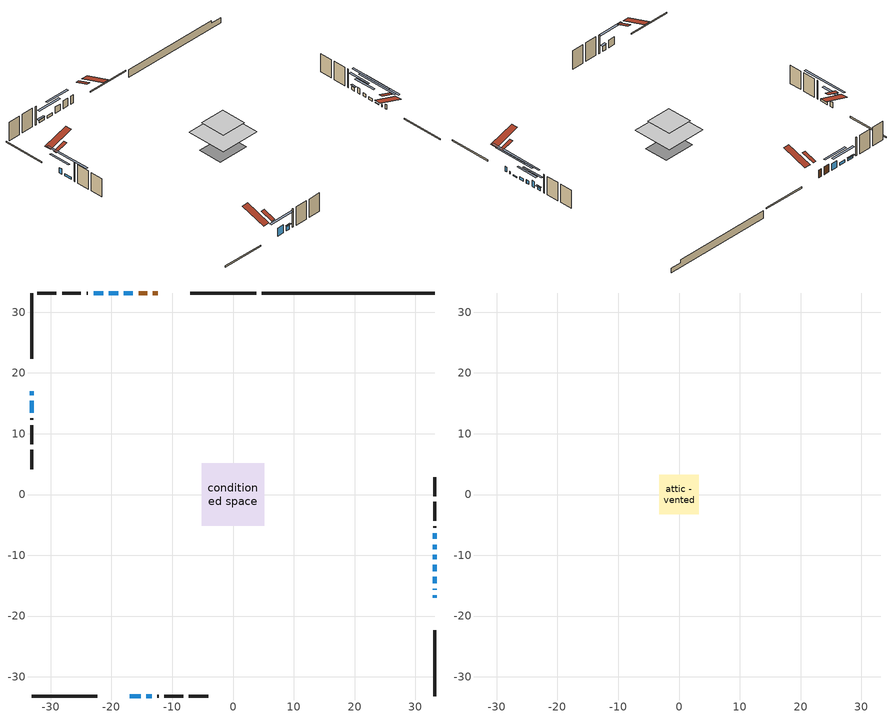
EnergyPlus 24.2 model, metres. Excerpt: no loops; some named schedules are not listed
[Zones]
conditioned space
 floor adiabatic (AdiabaticFloorConstruction): -5.17,-5.17 -5.17,5.17 5.17,5.17 5.17,-5.17 z3.81
 floor foundation (Slab1 construction): -4.02,-3.1 -4.02,3.1 4.02,3.1 4.02,-3.1 z-0.61
 wall outside (RimJoist1 construction): 3.79,33.16 -7.07,33.16 / -33.16,-33.16 -22.3,-33.16 / -33.16,33.16 -33.16,22.3 / 33.16,-33.16 33.16,-22.3 z1.37:1.67
 wall outside (AdiabaticWallConstruction 1): -12.38,33.16 -13.2,33.16 / -14.13,33.16 -15.53,33.16 z1.37:3.4
 wall outside (AdiabaticWallConstruction): 33.16,-17 33.16,-16.61 z1.37:2.59; -33.16,17 -33.16,16.34 z1.37:2.77; 33.16,-15.68 33.16,-15.5 / -33.16,15.41 -33.16,13.48 z1.37:1.98; 33.16,-14.58 33.16,-13.56 z1.37:1.55; 33.16,-12.63 33.16,-11.56 / -18.91,33.16 -20.47,33.16 / -21.39,33.16 -22.94,33.16 z1.37:2.01; 33.16,-10.64 33.16,-9.9 z1.37:2.19; -16.46,33.16 -17.99,33.16 z1.37:3.05; -17,-33.16 -15.22,-33.16 z1.37:3.4; -14.29,-33.16 -13.4,-33.16 z1.37:2.64; 33.16,-8.97 33.16,-8.23 z1.37:2.9; 33.16,-7.3 33.16,-6.41 z1.37:2.26
 wall outside (Wall1 construction): -23.87,33.16 -24.1,33.16 / -12.47,-33.16 -12.25,-33.16 / -33.16,12.55 -33.16,12.32 / 33.16,-5.48 33.16,-5.26 z1.37:6.25
 wall outside (Wall2 construction): -25.03,33.16 -28.14,33.16 / -11.32,-33.16 -8.21,-33.16 / -33.16,11.39 -33.16,8.28 / 33.16,-4.33 33.16,-1.22 z1.37:6.25
 wall outside (Wall3 construction): -29.07,33.16 -32.23,33.16 / -7.28,-33.16 -4.11,-33.16 / -33.16,7.35 -33.16,4.18 / 33.16,-0.29 33.16,2.88 z1.37:6.25
 wall foundation (FoundationWall1 construction): 4.71,33.16,-0.61 4.71,33.16,1.37 30.32,33.16,1.37 30.32,33.16,0.62 33.16,33.16,0.62 33.16,33.16,-0.61
 window (WindowConstruction 9): 33.16,-17 33.16,-16.61 z1.37:2.59
 window (WindowConstruction 8): -33.16,17 -33.16,16.34 z1.37:2.77
 window (WindowConstruction 10): 33.16,-15.68 33.16,-15.5 z1.37:1.98
 window (WindowConstruction 11): 33.16,-14.58 33.16,-13.56 z1.37:1.55
 window (WindowConstruction 12): 33.16,-12.63 33.16,-11.57 z1.37:2
 window (WindowConstruction 13): -33.16,15.41 -33.16,13.48 z1.37:1.98
 window (WindowConstruction): 33.16,-10.64 33.16,-9.9 z1.37:2.18
 window (WindowConstruction 1): -16.46,33.16 -17.99,33.16 z1.37:3.05
 window (WindowConstruction 2): -17,-33.16 -15.22,-33.16 z1.37:3.4
 window (WindowConstruction 3): -14.29,-33.16 -13.4,-33.16 z1.37:2.64
 window (WindowConstruction 4): 33.16,-8.97 33.16,-8.23 z1.37:2.89
 window (WindowConstruction 5): 33.16,-7.3 33.16,-6.41 z1.37:2.26
 window (WindowConstruction 6): -18.92,33.16 -20.46,33.16 z1.37:2
 window (WindowConstruction 7): -21.39,33.16 -22.94,33.16 z1.37:2
 door (Door): -12.38,33.16 -13.2,33.16 z1.37:3.4
 door (Door 1): -14.13,33.16 -15.53,33.16 z1.37:3.4
 ceiling adiabatic (AdiabaticFloorConstruction): 5.17,-5.17 5.17,5.17 -5.17,5.17 -5.17,-5.17 z3.81
 roof outside (Roof2 construction): -11.45,33.16,6.25 -11.45,29.98,7.31 -10.61,29.98,7.31 -10.61,33.16,6.25; -17.93,-33.16,6.25 -17.93,-29.98,7.31 -18.77,-29.98,7.31 -18.77,-33.16,6.25; -33.16,17.93,6.25 -29.98,17.93,7.31 -29.98,18.77,7.31 -33.16,18.77,6.25; 33.16,-17.93,6.25 29.98,-17.93,7.31 29.98,-18.77,7.31 33.16,-18.77,6.25
attic - vented
 floor to conditioned space (Floor1 construction Reversed): -3.27,-3.27 -3.27,3.27 3.27,3.27 3.27,-3.27 z6.25
 roof outside (Roof1 construction): -9.68,33.16,6.25 -9.68,26.8,8.37 -8,26.8,8.37 -8,33.16,6.25; -19.7,-33.16,6.25 -19.7,-26.8,8.37 -21.37,-26.8,8.37 -21.37,-33.16,6.25; -33.16,19.7,6.25 -26.8,19.7,8.37 -26.8,21.37,8.37 -33.16,21.37,6.25; 33.16,-19.7,6.25 26.8,-19.7,8.37 26.8,-21.37,8.37 33.16,-21.37,6.25
shading: -33.16,13.88 -33.16,19.46 -33.58,19.46 -33.58,13.88 z5.23; 33.16,-10.55 33.16,-20.64 33.58,-20.64 33.58,-10.55 z6.94; 33.16,-8.6 33.16,-19.53 33.58,-19.53 33.58,-8.6 z6.51; 33.16,-6.61 33.16,-17.59 33.58,-17.59 33.58,-6.61 z6.96; -33.16,8.52 -33.16,20.37 -33.58,20.37 -33.58,8.52 z6.94; 33.16,-7.44 33.16,-13.1 33.58,-13.1 33.58,-7.44 z4.64; -20.45,33.16 -14,33.16 -14,33.58 -20.45,33.58 z5.51; -12.76,-33.16 -19.46,-33.16 -19.46,-33.58 -12.76,-33.58 z5.86; -13.2,-33.16 -14.49,-33.16 -14.49,-33.58 -13.2,-33.58 z2.84; 33.16,-5.77 33.16,-11.43 33.58,-11.43 33.58,-5.77 z5.35; 33.16,-6.21 33.16,-7.5 33.58,-7.5 33.58,-6.21 z2.46; -22.92,33.16 -16.46,33.16 -16.46,33.58 -22.92,33.58 z4.46; -23.14,33.16 -21.19,33.16 -21.19,33.58 -23.14,33.58 z2.21
[Building]
Building 1: Terrain=Suburbs
[Site:Location]
London AP_ON: Latitude {deg}=43.03; Longitude {deg}=-81.15; Time Zone {hr}=-5; Elevation {m}=278; Keep Site Location Information=Yes
[Site:GroundTemperature:Shallow]
3.98693, 1.93205, 1.76749, 2.74264, 6.6573, 10.5537, 13.9317, 16.0716, 16.2534, 14.513, 11.2211, 7.44421
[Site:WaterMainsTemperature]
Calculation Method=Schedule; Temperature Schedule=mains temperature schedule
[Material] Roughness=Rough; Thermal Absorptance=0.9
Name | Thickness {m} | Conductivity {W/m-K} | Density {kg/m3} | Specific Heat {J/kg-K} | Solar Absorptance | Visible Absorptance
asphalt or fiberglass shingles | 0.00635 | 0.162714 | 1121.4 | 1465.45 | 0.4 | 0.4
ceiling loosefill ins | 0.0846667 | 0.0480833 | 16.02 | 1046.75 | 0.7 | 0.7
ceiling stud and cavity | 0.1397 | 0.0836008 | 65.682 | 1177.47 | 0.7 | 0.7
concrete 4.0 in. | 0.1016 | 1.803125 | 2242.8 | 837.4 | 0.7 | 0.7
concrete 8.0 in. | 0.2032 | 1.803125 | 2242.8 | 837.4 | 0.7 | 0.7
door material | 0.04445 | 0.188738 | 512.64 | 1214.23 | 0.7 | 0.7
door material 1 | 0.04445 | 0.053851 | 512.64 | 1214.23 | 0.7 | 0.7
exterior vertical ins | 0.00220728 | 0.029427 | 32.04 | 1214.23 | 0.7 | 0.7
floor covering | 0.0127 | 0.0433444 | 54.468 | 1339.84 | 0.6 | 0.6
floor rigid ins; wall rigid ins | 0.512978 | 0.029427 | 32.04 | 1214.23 | 0.7 | 0.7
floor stud and cavity | 0.1397 | 1.75129 | 37.0049 | 1207.88 | 0.7 | 0.7
furniture material conditioned space 1 | 0.1524 | 0.115458 | 640.8 | 1214.23 | 0.6 | 0.6
gypsum board | 0.0127 | 0.160291 | 801 | 837.4 | 0.6 | 0.6
gypsum board 1 | 0.00254 | 0.160291 | 801 | 837.4 | 0.6 | 0.6
gypsum board 2 | 0.0127 | 0.160291 | 801 | 837.4 | 0.7 | 0.7
osb sheathing 0.5 in. | 0.0127 | 0.115458 | 512.64 | 1214.23 | 0.7 | 0.7
osb sheathing 0.75 in. | 0.01905 | 0.115458 | 512.64 | 1214.23 | 0.7 | 0.7
rim joist stud and cavity | 0.0508 | 0.107068 | 50.32683 | 1063.81 | 0.6 | 0.6
roof stud and cavity | 0.2032 | 4.30861 | 78.34581 | 1123.46 | 0.7 | 0.7
wall stud and cavity | 0.0889 | 0.219305 | 50.32683 | 1063.81 | 0.7 | 0.7
wall stud and cavity 1 | 0.1397 | 0.44826 | 139.0536 | 1170.24 | 0.7 | 0.7
wall stud and cavity 2 | 0.1397 | 1.417 | 139.0536 | 1170.24 | 0.7 | 0.7
wall stud and cavity 3 | 0.0889 | 0.380278 | 52.3479 | 1209.89 | 0.7 | 0.7
wall stud and cavity 4 | 0.0889 | 0.391764 | 83.0341 | 1211.67 | 0.7 | 0.7
wood siding | 0.00254 | 0.102417 | 544.68 | 1172.36 | 0.84 | 0.84
wood siding 1 | 0.0254 | 0.102417 | 544.68 | 1172.36 | 0.84 | 0.84
wood siding 2; wood siding 3; wood siding 4 | 0.0254 | 0.102417 | 544.68 | 1172.36 | 0.7 | 0.7
[WindowMaterial:SimpleGlazingSystem]
Name | U-Factor {W/m2-K} | Solar Heat Gain Coefficient
WindowMaterial | 2.76178 | 0.61
WindowMaterial 1 | 2.39101 | 0.64
WindowMaterial 10 | 3.10643 | 0.4
WindowMaterial 11 | 2.54034 | 0.58
WindowMaterial 12 | 2.55737 | 0.57
WindowMaterial 2 | 2.97754 | 0.59
WindowMaterial 3 | 2.47163 | 0.61
WindowMaterial 4 | 2.4864 | 0.6
WindowMaterial 5 | 2.50854 | 0.59
WindowMaterial 6 | 2.512515 | 0.59
WindowMaterial 7 | 2.51195 | 0.59
WindowMaterial 8 | 2.59144 | 0.55
WindowMaterial 9 | 3.08826 | 0.37
[Construction]
AdiabaticFloorConstruction: floor stud and cavity, floor rigid ins, osb sheathing 0.75 in., floor covering
AdiabaticWallConstruction: wood siding 3, wall rigid ins, wall stud and cavity 3, gypsum board
AdiabaticWallConstruction 1: wood siding 4, wall rigid ins, wall stud and cavity 3, gypsum board
Door: door material
Door 1: door material 1
Floor1 construction Reversed: gypsum board, ceiling stud and cavity, ceiling loosefill ins
FoundationWall1 construction: concrete 8.0 in., gypsum board 2
furniture construction conditioned space 1: furniture material conditioned space 1
PartitionWallConstruction: gypsum board, wall stud and cavity 4, gypsum board
RimJoist1 construction: wood siding 2, rim joist stud and cavity
Roof1 construction: asphalt or fiberglass shingles
Roof2 construction: asphalt or fiberglass shingles, osb sheathing 0.75 in., roof stud and cavity, gypsum board
Slab1 construction: concrete 4.0 in.
Wall1 construction: wood siding, wall stud and cavity, gypsum board 1
Wall2 construction: wood siding 1, osb sheathing 0.5 in., wall stud and cavity 1, gypsum board
Wall3 construction: wood siding 1, osb sheathing 0.5 in., wall stud and cavity 2, gypsum board
WindowConstruction: WindowMaterial
WindowConstruction 1: WindowMaterial 1
WindowConstruction 10: WindowMaterial 9
WindowConstruction 11: WindowMaterial 10
WindowConstruction 12: WindowMaterial 11
WindowConstruction 13: WindowMaterial 12
WindowConstruction 2: WindowMaterial 2
WindowConstruction 3: WindowMaterial 3
WindowConstruction 4: WindowMaterial 4
WindowConstruction 5: WindowMaterial 5
WindowConstruction 6; WindowConstruction 7: WindowMaterial 6
WindowConstruction 8: WindowMaterial 7
WindowConstruction 9: WindowMaterial 8
[Zone] Multiplier=1; Part of Total Floor Area=Yes
Name | Volume {m3}
attic - vented | 14.7265
conditioned space | 378.9
[Space]
Name | Zone | Volume {m3}
attic - vented 1 | attic - vented | 14.7265
conditioned space 1 | conditioned space | 378.9
[ZoneInfiltration:EffectiveLeakageArea]
infil attic - vented 1: Zone or Space=attic - vented 1; Schedule=Always On Discrete; Effective Air Leakage Area {cm2}=1865.02; Stack Coefficient=0.000147598; Wind Coefficient=8.20843e-06
[ZoneMixing]
whole house fan mix: Zone or Space=attic - vented; Schedule=Always On Continuous; Design Flow Rate Calculation Method=Flow/Zone; Design Flow Rate {m3/s}=0; Source Zone or Space=conditioned space
[SurfaceProperty:ExposedFoundationPerimeter]
Slab1: Exposed Perimeter Calculation Method=TotalExposedPerimeter; Total Exposed Perimeter {m}=28.449
[InternalMass] Zone or ZoneList=conditioned space; Space or SpaceList=conditioned space 1
Name | Construction | Surface Area {m2}
furniture mass conditioned space 1 | furniture construction conditioned space 1 | 62.6162
partition wall mass | PartitionWallConstruction | 156.54
[Lights]
interior lighting: Zone or ZoneList or Space or SpaceList=conditioned space 1; Schedule=interior lighting schedule; Design Level Calculation Method=LightingLevel; Lighting Level {W}=343.2; Return Air Fraction=0; Fraction Radiant=0.6; Fraction Visible=0.2; Fraction Replaceable=1
[People]
occupants: Zone or ZoneList or Space or SpaceList=conditioned space 1; Number of People Schedule=occupants schedule; Number of People Calculation Method=People; Number of People=3; Fraction Radiant=0.314171; Sensible Heat Fraction=0.56303; Activity Level Schedule=occupants activity schedule; Carbon Dioxide Generation Rate {m3/s-W}=0; Enable ASHRAE 55 Comfort Warnings=No; Mean Radiant Temperature Calculation Type=EnclosureAveraged
[ElectricEquipment] Zone or ZoneList or Space or SpaceList=conditioned space 1; Design Level Calculation Method=EquipmentLevel
Name | Schedule | Design Level {W} | Fraction Latent | Fraction Radiant | Fraction Lost
clothes dryer | clothes dryer schedule | 140.772 | 0.015 | 0.081 | 0.85
clothes washer | clothes washer schedule | 32.1985 | 0.03 | 0.162 | 0.7
cooking range | cooking range schedule | 215.147 | 0.08 | 0.432 | 0.2
dishwasher | dishwasher schedule | 66.8632 | 0.3 | 0.18 | 0.4
fridge | fridge schedule | 72.9452 | 0 | 0.6 | 0
mech vent bath fan 0 | mech vent bath fan 0 schedule | 50.2 | 0 | 0 | 1
mech vent house fan | mech vent house fan schedule | 0 | 0 | 0 | 1
mech vent house fan cfis | mech vent house fan cfis schedule | 0 | 0 | 0 | 0
mech vent range fan 0 | mech vent range fan 0 schedule | 57 | 0 | 0 | 1
misc plug loads | misc plug loads schedule | 494.7 | 0.045 | 0.513 | 0.1
whole house fan | Always On Discrete | 0 | 0 | 0 | 1
[OtherEquipment] Zone or ZoneList or Space or SpaceList=conditioned space 1; Design Level Calculation Method=EquipmentLevel
Name | Fuel Type | Schedule | Design Level {W} | Fraction Latent | Fraction Radiant | Fraction Lost
clothes dryer 1 | Electricity | clothes dryer schedule | 0 | 0.015 | 0.081 | 0.85
cooking range 1 | Electricity | cooking range schedule | 0 | 0.08 | 0.432 | 0.2
general water use latent | None | general water use schedule | 62.594 | 1 | 0 | 0
general water use sensible | None | general water use schedule | -61.6891 | 0 | 0.6 | 0
mech vent house fan latent load | None | Always On Discrete | 0 | 1 | 0 | 0
mech vent house fan sensible load | None | Always On Discrete | 0 | 0 | 0 | 0
water heater energy adjustment1 | NaturalGas | Always On Discrete | 0.01 | 0 | 0 | 1
[ZoneInfiltration:DesignFlowRate] Zone or ZoneList or Space or SpaceList=conditioned space 1; Schedule=Always On Discrete; Design Flow Rate Calculation Method=Flow/Zone; Design Flow Rate {m3/s}=0
infil flow; natural vent flow; whole house fan flow
[Foundation:Kiva]
Foundation Kiva 1: Initial Indoor Air Temperature {C}=18; Wall Height Above Grade {m}=1.37002; Wall Depth Below Slab {m}=0.2032; Custom Block Material Name 1=exterior vertical ins; Custom Block Depth 1 {m}=1.98001; Custom Block X Position 1 {m}=0.2159; Custom Block Z Position 1 {m}=0
[Foundation:Kiva:Settings]
Soil Conductivity {W/m-K}=0.849921; Soil Density {kg/m3}=1842.3; Soil Specific Heat {J/kg-K}=418.7; Ground Solar Absorptivity=0.9; Ground Thermal Absorptivity=0.9; Ground Surface Roughness {m}=0.03; Far-Field Width {m}=40; Deep-Ground Boundary Condition=ZeroFlux; Deep-Ground Depth {m}=40; Minimum Cell Dimension {m}=0.2; Maximum Cell Growth Coefficient=3; Simulation Timestep=Timestep
[Exterior:Lights]
exterior lighting: Schedule=exterior lighting schedule; Design Level {W}=75.6
[Schedule:Constant]
Name | Hourly Value
Always On Continuous; mech vent house fan schedule; mech vent house fan cfis schedule; Always On Discrete | 1
occupants activity schedule | 117.228
fridge schedule | 0
[Schedule:Week:Daily]
interior lighting schedule Week Rule - Jan1-Jan27: interior lighting schedule day, interior lighting schedule day, interior lighting schedule day, interior lighting schedule day, interior lighting schedule day, interior lighting schedule day, interior lighting schedule day, interior lighting schedule default day, interior lighting schedule default day, interior lighting schedule default day, interior lighting schedule default day, interior lighting schedule default day
interior lighting schedule Week Rule - Jan28-Feb3: interior lighting schedule day, interior lighting schedule day, interior lighting schedule day, interior lighting schedule day, interior lighting schedule day 1, interior lighting schedule day 1, interior lighting schedule day 1, interior lighting schedule default day, interior lighting schedule default day, interior lighting schedule default day, interior lighting schedule default day, interior lighting schedule default day
interior lighting schedule Week Rule - Feb4-Feb24: interior lighting schedule day 1, interior lighting schedule day 1, interior lighting schedule day 1, interior lighting schedule day 1, interior lighting schedule day 1, interior lighting schedule day 1, interior lighting schedule day 1, interior lighting schedule default day, interior lighting schedule default day, interior lighting schedule default day, interior lighting schedule default day, interior lighting schedule default day
interior lighting schedule Week Rule - Feb25-Mar3: interior lighting schedule day 1, interior lighting schedule day 1, interior lighting schedule day 1, interior lighting schedule day 1, interior lighting schedule day 2, interior lighting schedule day 2, interior lighting schedule day 2, interior lighting schedule default day, interior lighting schedule default day, interior lighting schedule default day, interior lighting schedule default day, interior lighting schedule default day
interior lighting schedule Week Rule - Mar4-Mar31: interior lighting schedule day 2, interior lighting schedule day 2, interior lighting schedule day 2, interior lighting schedule day 2, interior lighting schedule day 2, interior lighting schedule day 2, interior lighting schedule day 2, interior lighting schedule default day, interior lighting schedule default day, interior lighting schedule default day, interior lighting schedule default day, interior lighting schedule default day
interior lighting schedule Week Rule - Apr1-Apr28: interior lighting schedule day 3, interior lighting schedule day 3, interior lighting schedule day 3, interior lighting schedule day 3, interior lighting schedule day 3, interior lighting schedule day 3, interior lighting schedule day 3, interior lighting schedule default day, interior lighting schedule default day, interior lighting schedule default day, interior lighting schedule default day, interior lighting schedule default day
interior lighting schedule Week Rule - Apr29-May5: interior lighting schedule day 3, interior lighting schedule day 3, interior lighting schedule day 4, interior lighting schedule day 4, interior lighting schedule day 4, interior lighting schedule day 4, interior lighting schedule day 4, interior lighting schedule default day, interior lighting schedule default day, interior lighting schedule default day, interior lighting schedule default day, interior lighting schedule default day
interior lighting schedule Week Rule - May6-May26: interior lighting schedule day 4, interior lighting schedule day 4, interior lighting schedule day 4, interior lighting schedule day 4, interior lighting schedule day 4, interior lighting schedule day 4, interior lighting schedule day 4, interior lighting schedule default day, interior lighting schedule default day, interior lighting schedule default day, interior lighting schedule default day, interior lighting schedule default day
interior lighting schedule Week Rule - May27-Jun2: interior lighting schedule day 4, interior lighting schedule day 4, interior lighting schedule day 4, interior lighting schedule day 4, interior lighting schedule day 4, interior lighting schedule day 5, interior lighting schedule day 5, interior lighting schedule default day, interior lighting schedule default day, interior lighting schedule default day, interior lighting schedule default day, interior lighting schedule default day
interior lighting schedule Week Rule - Jun3-Jun30: interior lighting schedule day 5, interior lighting schedule day 5, interior lighting schedule day 5, interior lighting schedule day 5, interior lighting schedule day 5, interior lighting schedule day 5, interior lighting schedule day 5, interior lighting schedule default day, interior lighting schedule default day, interior lighting schedule default day, interior lighting schedule default day, interior lighting schedule default day
interior lighting schedule Week Rule - Jul1-Jul28: interior lighting schedule day 6, interior lighting schedule day 6, interior lighting schedule day 6, interior lighting schedule day 6, interior lighting schedule day 6, interior lighting schedule day 6, interior lighting schedule day 6, interior lighting schedule default day, interior lighting schedule default day, interior lighting schedule default day, interior lighting schedule default day, interior lighting schedule default day
interior lighting schedule Week Rule - Jul29-Aug4: interior lighting schedule day 6, interior lighting schedule day 6, interior lighting schedule day 6, interior lighting schedule day 7, interior lighting schedule day 7, interior lighting schedule day 7, interior lighting schedule day 7, interior lighting schedule default day, interior lighting schedule default day, interior lighting schedule default day, interior lighting schedule default day, interior lighting schedule default day
interior lighting schedule Week Rule - Aug5-Aug25: interior lighting schedule day 7, interior lighting schedule day 7, interior lighting schedule day 7, interior lighting schedule day 7, interior lighting schedule day 7, interior lighting schedule day 7, interior lighting schedule day 7, interior lighting schedule default day, interior lighting schedule default day, interior lighting schedule default day, interior lighting schedule default day, interior lighting schedule default day
interior lighting schedule Week Rule - Aug26-Sep1: interior lighting schedule day 7, interior lighting schedule day 7, interior lighting schedule day 7, interior lighting schedule day 7, interior lighting schedule day 7, interior lighting schedule day 7, interior lighting schedule day 8, interior lighting schedule default day, interior lighting schedule default day, interior lighting schedule default day, interior lighting schedule default day, interior lighting schedule default day
interior lighting schedule Week Rule - Sep2-Sep29: interior lighting schedule day 8, interior lighting schedule day 8, interior lighting schedule day 8, interior lighting schedule day 8, interior lighting schedule day 8, interior lighting schedule day 8, interior lighting schedule day 8, interior lighting schedule default day, interior lighting schedule default day, interior lighting schedule default day, interior lighting schedule default day, interior lighting schedule default day
interior lighting schedule Week Rule - Sep30-Oct6: interior lighting schedule day 8, interior lighting schedule day 9, interior lighting schedule day 9, interior lighting schedule day 9, interior lighting schedule day 9, interior lighting schedule day 9, interior lighting schedule day 9, interior lighting schedule default day, interior lighting schedule default day, interior lighting schedule default day, interior lighting schedule default day, interior lighting schedule default day
interior lighting schedule Week Rule - Oct7-Oct27: interior lighting schedule day 9, interior lighting schedule day 9, interior lighting schedule day 9, interior lighting schedule day 9, interior lighting schedule day 9, interior lighting schedule day 9, interior lighting schedule day 9, interior lighting schedule default day, interior lighting schedule default day, interior lighting schedule default day, interior lighting schedule default day, interior lighting schedule default day
interior lighting schedule Week Rule - Oct28-Nov3: interior lighting schedule day 9, interior lighting schedule day 9, interior lighting schedule day 9, interior lighting schedule day 9, interior lighting schedule day 10, interior lighting schedule day 10, interior lighting schedule day 10, interior lighting schedule default day, interior lighting schedule default day, interior lighting schedule default day, interior lighting schedule default day, interior lighting schedule default day
interior lighting schedule Week Rule - Nov4-Nov24: interior lighting schedule day 10, interior lighting schedule day 10, interior lighting schedule day 10, interior lighting schedule day 10, interior lighting schedule day 10, interior lighting schedule day 10, interior lighting schedule day 10, interior lighting schedule default day, interior lighting schedule default day, interior lighting schedule default day, interior lighting schedule default day, interior lighting schedule default day
interior lighting schedule Week Rule - Nov25-Dec1: interior lighting schedule day 10, interior lighting schedule day 10, interior lighting schedule day 10, interior lighting schedule day 10, interior lighting schedule day 10, interior lighting schedule day 10, interior lighting schedule day 11, interior lighting schedule default day, interior lighting schedule default day, interior lighting schedule default day, interior lighting schedule default day, interior lighting schedule default day
interior lighting schedule Week Rule - Dec2-Dec31: interior lighting schedule day 11, interior lighting schedule day 11, interior lighting schedule day 11, interior lighting schedule day 11, interior lighting schedule day 11, interior lighting schedule day 11, interior lighting schedule day 11, interior lighting schedule default day, interior lighting schedule default day, interior lighting schedule default day, interior lighting schedule default day, interior lighting schedule default day
occupants schedule Week Rule - Jan1-Dec31: occupants schedule day, occupants schedule day, occupants schedule day, occupants schedule day, occupants schedule day, occupants schedule day, occupants schedule day, occupants schedule default day, occupants schedule default day, occupants schedule default day, occupants schedule default day, occupants schedule default day
clothes dryer schedule Week Rule - Jan1-Dec31: clothes dryer schedule day, clothes dryer schedule day, clothes dryer schedule day, clothes dryer schedule day, clothes dryer schedule day, clothes dryer schedule day, clothes dryer schedule day, clothes dryer schedule default day, clothes dryer schedule default day, clothes dryer schedule default day, clothes dryer schedule default day, clothes dryer schedule default day
clothes washer schedule Week Rule - Jan1-Dec31: clothes washer schedule day, clothes washer schedule day, clothes washer schedule day, clothes washer schedule day, clothes washer schedule day, clothes washer schedule day, clothes washer schedule day, clothes washer schedule default day, clothes washer schedule default day, clothes washer schedule default day, clothes washer schedule default day, clothes washer schedule default day
cooking range schedule Week Rule - Jan1-Dec31: cooking range schedule day, cooking range schedule day, cooking range schedule day, cooking range schedule day, cooking range schedule day, cooking range schedule day, cooking range schedule day, cooking range schedule default day, cooking range schedule default day, cooking range schedule default day, cooking range schedule default day, cooking range schedule default day
dishwasher schedule Week Rule - Jan1-Dec31: dishwasher schedule day, dishwasher schedule day, dishwasher schedule day, dishwasher schedule day, dishwasher schedule day, dishwasher schedule day, dishwasher schedule day, dishwasher schedule default day, dishwasher schedule default day, dishwasher schedule default day, dishwasher schedule default day, dishwasher schedule default day
mech vent bath fan 0 schedule Week Rule - Jan1-Dec31: mech vent bath fan 0 schedule day, mech vent bath fan 0 schedule day, mech vent bath fan 0 schedule day, mech vent bath fan 0 schedule day, mech vent bath fan 0 schedule day, mech vent bath fan 0 schedule day, mech vent bath fan 0 schedule day, mech vent bath fan 0 schedule default day, mech vent bath fan 0 schedule default day, mech vent bath fan 0 schedule default day, mech vent bath fan 0 schedule default day, mech vent bath fan 0 schedule default day
mech vent range fan 0 schedule Week Rule - Jan1-Dec31: mech vent range fan 0 schedule day, mech vent range fan 0 schedule day, mech vent range fan 0 schedule day, mech vent range fan 0 schedule day, mech vent range fan 0 schedule day, mech vent range fan 0 schedule day, mech vent range fan 0 schedule day, mech vent range fan 0 schedule default day, mech vent range fan 0 schedule default day, mech vent range fan 0 schedule default day, mech vent range fan 0 schedule default day, mech vent range fan 0 schedule default day
misc plug loads schedule Week Rule - Jan1-Dec31: misc plug loads schedule day, misc plug loads schedule day, misc plug loads schedule day, misc plug loads schedule day, misc plug loads schedule day, misc plug loads schedule day, misc plug loads schedule day, misc plug loads schedule default day, misc plug loads schedule default day, misc plug loads schedule default day, misc plug loads schedule default day, misc plug loads schedule default day
general water use schedule Week Rule - Jan1-Dec31: general water use schedule day, general water use schedule day, general water use schedule day, general water use schedule day, general water use schedule day, general water use schedule day, general water use schedule day, general water use schedule default day, general water use schedule default day, general water use schedule default day, general water use schedule default day, general water use schedule default day
exterior lighting schedule Week Rule - Jan1-Jan27: exterior lighting schedule day, exterior lighting schedule day, exterior lighting schedule day, exterior lighting schedule day, exterior lighting schedule day, exterior lighting schedule day, exterior lighting schedule day, exterior lighting schedule default day, exterior lighting schedule default day, exterior lighting schedule default day, exterior lighting schedule default day, exterior lighting schedule default day
exterior lighting schedule Week Rule - Jan28-Feb3: exterior lighting schedule day, exterior lighting schedule day, exterior lighting schedule day, exterior lighting schedule day, exterior lighting schedule day 1, exterior lighting schedule day 1, exterior lighting schedule day 1, exterior lighting schedule default day, exterior lighting schedule default day, exterior lighting schedule default day, exterior lighting schedule default day, exterior lighting schedule default day
exterior lighting schedule Week Rule - Feb4-Feb24: exterior lighting schedule day 1, exterior lighting schedule day 1, exterior lighting schedule day 1, exterior lighting schedule day 1, exterior lighting schedule day 1, exterior lighting schedule day 1, exterior lighting schedule day 1, exterior lighting schedule default day, exterior lighting schedule default day, exterior lighting schedule default day, exterior lighting schedule default day, exterior lighting schedule default day
exterior lighting schedule Week Rule - Feb25-Mar3: exterior lighting schedule day 1, exterior lighting schedule day 1, exterior lighting schedule day 1, exterior lighting schedule day 1, exterior lighting schedule day 2, exterior lighting schedule day 2, exterior lighting schedule day 2, exterior lighting schedule default day, exterior lighting schedule default day, exterior lighting schedule default day, exterior lighting schedule default day, exterior lighting schedule default day
exterior lighting schedule Week Rule - Mar4-Mar31: exterior lighting schedule day 2, exterior lighting schedule day 2, exterior lighting schedule day 2, exterior lighting schedule day 2, exterior lighting schedule day 2, exterior lighting schedule day 2, exterior lighting schedule day 2, exterior lighting schedule default day, exterior lighting schedule default day, exterior lighting schedule default day, exterior lighting schedule default day, exterior lighting schedule default day
exterior lighting schedule Week Rule - Apr1-Apr28: exterior lighting schedule day 3, exterior lighting schedule day 3, exterior lighting schedule day 3, exterior lighting schedule day 3, exterior lighting schedule day 3, exterior lighting schedule day 3, exterior lighting schedule day 3, exterior lighting schedule default day, exterior lighting schedule default day, exterior lighting schedule default day, exterior lighting schedule default day, exterior lighting schedule default day
exterior lighting schedule Week Rule - Apr29-May5: exterior lighting schedule day 3, exterior lighting schedule day 3, exterior lighting schedule day 4, exterior lighting schedule day 4, exterior lighting schedule day 4, exterior lighting schedule day 4, exterior lighting schedule day 4, exterior lighting schedule default day, exterior lighting schedule default day, exterior lighting schedule default day, exterior lighting schedule default day, exterior lighting schedule default day
exterior lighting schedule Week Rule - May6-May26: exterior lighting schedule day 4, exterior lighting schedule day 4, exterior lighting schedule day 4, exterior lighting schedule day 4, exterior lighting schedule day 4, exterior lighting schedule day 4, exterior lighting schedule day 4, exterior lighting schedule default day, exterior lighting schedule default day, exterior lighting schedule default day, exterior lighting schedule default day, exterior lighting schedule default day
exterior lighting schedule Week Rule - May27-Jun2: exterior lighting schedule day 4, exterior lighting schedule day 4, exterior lighting schedule day 4, exterior lighting schedule day 4, exterior lighting schedule day 4, exterior lighting schedule day 5, exterior lighting schedule day 5, exterior lighting schedule default day, exterior lighting schedule default day, exterior lighting schedule default day, exterior lighting schedule default day, exterior lighting schedule default day
exterior lighting schedule Week Rule - Jun3-Jun30: exterior lighting schedule day 5, exterior lighting schedule day 5, exterior lighting schedule day 5, exterior lighting schedule day 5, exterior lighting schedule day 5, exterior lighting schedule day 5, exterior lighting schedule day 5, exterior lighting schedule default day, exterior lighting schedule default day, exterior lighting schedule default day, exterior lighting schedule default day, exterior lighting schedule default day
exterior lighting schedule Week Rule - Jul1-Jul28: exterior lighting schedule day 6, exterior lighting schedule day 6, exterior lighting schedule day 6, exterior lighting schedule day 6, exterior lighting schedule day 6, exterior lighting schedule day 6, exterior lighting schedule day 6, exterior lighting schedule default day, exterior lighting schedule default day, exterior lighting schedule default day, exterior lighting schedule default day, exterior lighting schedule default day
exterior lighting schedule Week Rule - Jul29-Aug4: exterior lighting schedule day 6, exterior lighting schedule day 6, exterior lighting schedule day 6, exterior lighting schedule day 7, exterior lighting schedule day 7, exterior lighting schedule day 7, exterior lighting schedule day 7, exterior lighting schedule default day, exterior lighting schedule default day, exterior lighting schedule default day, exterior lighting schedule default day, exterior lighting schedule default day
exterior lighting schedule Week Rule - Aug5-Aug25: exterior lighting schedule day 7, exterior lighting schedule day 7, exterior lighting schedule day 7, exterior lighting schedule day 7, exterior lighting schedule day 7, exterior lighting schedule day 7, exterior lighting schedule day 7, exterior lighting schedule default day, exterior lighting schedule default day, exterior lighting schedule default day, exterior lighting schedule default day, exterior lighting schedule default day
[Schedule:Year]
interior lighting schedule: interior lighting schedule Week Rule - Jan1-Jan27, 1, 1, 1, 27, interior lighting schedule Week Rule - Jan28-Feb3, 1, 28, 2, 3, interior lighting schedule Week Rule - Feb4-Feb24, 2, 4, 2, 24, interior lighting schedule Week Rule - Feb25-Mar3, 2, 25, 3, 3, interior lighting schedule Week Rule - Mar4-Mar31, 3, 4, 3, 31, interior lighting schedule Week Rule - Apr1-Apr28, 4, 1, 4, 28, interior lighting schedule Week Rule - Apr29-May5, 4, 29, 5, 5, interior lighting schedule Week Rule - May6-May26, 5, 6, 5, 26, interior lighting schedule Week Rule - May27-Jun2, 5, 27, 6, 2, interior lighting schedule Week Rule - Jun3-Jun30, 6, 3, 6, 30, interior lighting schedule Week Rule - Jul1-Jul28, 7, 1, 7, 28, interior lighting schedule Week Rule - Jul29-Aug4, 7, 29, 8, 4, interior lighting schedule Week Rule - Aug5-Aug25, 8, 5, 8, 25, interior lighting schedule Week Rule - Aug26-Sep1, 8, 26, 9, 1, interior lighting schedule Week Rule - Sep2-Sep29, 9, 2, 9, 29, interior lighting schedule Week Rule - Sep30-Oct6, 9, 30, 10, 6, interior lighting schedule Week Rule - Oct7-Oct27, 10, 7, 10, 27, interior lighting schedule Week Rule - Oct28-Nov3, 10, 28, 11, 3, interior lighting schedule Week Rule - Nov4-Nov24, 11, 4, 11, 24, interior lighting schedule Week Rule - Nov25-Dec1, 11, 25, 12, 1, interior lighting schedule Week Rule - Dec2-Dec31, 12, 2, 12, 31
occupants schedule: occupants schedule Week Rule - Jan1-Dec31, 1, 1, 12, 31
clothes dryer schedule: clothes dryer schedule Week Rule - Jan1-Dec31, 1, 1, 12, 31
clothes washer schedule: clothes washer schedule Week Rule - Jan1-Dec31, 1, 1, 12, 31
cooking range schedule: cooking range schedule Week Rule - Jan1-Dec31, 1, 1, 12, 31
dishwasher schedule: dishwasher schedule Week Rule - Jan1-Dec31, 1, 1, 12, 31
mech vent bath fan 0 schedule: mech vent bath fan 0 schedule Week Rule - Jan1-Dec31, 1, 1, 12, 31
mech vent range fan 0 schedule: mech vent range fan 0 schedule Week Rule - Jan1-Dec31, 1, 1, 12, 31
misc plug loads schedule: misc plug loads schedule Week Rule - Jan1-Dec31, 1, 1, 12, 31
general water use schedule: general water use schedule Week Rule - Jan1-Dec31, 1, 1, 12, 31
exterior lighting schedule: exterior lighting schedule Week Rule - Jan1-Jan27, 1, 1, 1, 27, exterior lighting schedule Week Rule - Jan28-Feb3, 1, 28, 2, 3, exterior lighting schedule Week Rule - Feb4-Feb24, 2, 4, 2, 24, exterior lighting schedule Week Rule - Feb25-Mar3, 2, 25, 3, 3, exterior lighting schedule Week Rule - Mar4-Mar31, 3, 4, 3, 31, exterior lighting schedule Week Rule - Apr1-Apr28, 4, 1, 4, 28, exterior lighting schedule Week Rule - Apr29-May5, 4, 29, 5, 5, exterior lighting schedule Week Rule - May6-May26, 5, 6, 5, 26, exterior lighting schedule Week Rule - May27-Jun2, 5, 27, 6, 2, exterior lighting schedule Week Rule - Jun3-Jun30, 6, 3, 6, 30, exterior lighting schedule Week Rule - Jul1-Jul28, 7, 1, 7, 28, exterior lighting schedule Week Rule - Jul29-Aug4, 7, 29, 8, 4, exterior lighting schedule Week Rule - Aug5-Aug25, 8, 5, 8, 25, exterior lighting schedule Week Rule - Aug26-Sep1, 8, 26, 9, 1, exterior lighting schedule Week Rule - Sep2-Sep29, 9, 2, 9, 29, exterior lighting schedule Week Rule - Sep30-Oct6, 9, 30, 10, 6, exterior lighting schedule Week Rule - Oct7-Oct27, 10, 7, 10, 27, exterior lighting schedule Week Rule - Oct28-Nov3, 10, 28, 11, 3, exterior lighting schedule Week Rule - Nov4-Nov24, 11, 4, 11, 24, exterior lighting schedule Week Rule - Nov25-Dec1, 11, 25, 12, 1, exterior lighting schedule Week Rule - Dec2-Dec31, 12, 2, 12, 31
[Schedule:Compact]
mains temperature schedule: Through: 01/01, For: AllDays, Until: 24:00, 7.96722, Through: 01/02, For: AllDays, Until: 24:00, 7.89722, Through: 01/03, For: AllDays, Until: 24:00, 7.82778, Through: 01/04, For: AllDays, Until: 24:00, 7.76, Through: 01/05, For: AllDays, Until: 24:00, 7.69333, Through: 01/06, For: AllDays, Until: 24:00, 7.62778, Through: 01/07, For: AllDays, Until: 24:00, 7.56389, Through: 01/08, For: AllDays, Until: 24:00, 7.50167, Through: 01/09, For: AllDays, Until: 24:00, 7.44056, Through: 01/10, For: AllDays, Until: 24:00, 7.38056, Through: 01/11, For: AllDays, Until: 24:00, 7.32222, Through: 01/12, For: AllDays, Until: 24:00, 7.26556, Through: 01/13, For: AllDays, Until: 24:00, 7.21, Through: 01/14, For: AllDays, Until: 24:00, 7.15556, Through: 01/15, For: AllDays, Until: 24:00, 7.10333, Through: 01/16, For: AllDays, Until: 24:00, 7.05222, Through: 01/17, For: AllDays, Until: 24:00, 7.00278, Through: 01/18, For: AllDays, Until: 24:00, 6.955, Through: 01/19, For: AllDays, Until: 24:00, 6.90833, Through: 01/20, For: AllDays, Until: 24:00, 6.86389, Through: 01/21, For: AllDays, Until: 24:00, 6.82056, Through: 01/22, For: AllDays, Until: 24:00, 6.77889, Through: 01/23, For: AllDays, Until: 24:00, 6.73889, Through: 01/24, For: AllDays, Until: 24:00, 6.7, Through: 01/25, For: AllDays, Until: 24:00, 6.66333, Through: 01/26, For: AllDays, Until: 24:00, 6.62833, Through: 01/27, For: AllDays, Until: 24:00, 6.59444, Through: 01/28, For: AllDays, Until: 24:00, 6.56278, Through: 01/29, For: AllDays, Until: 24:00, 6.53222, Through: 01/30, For: AllDays, Until: 24:00, 6.50389, Through: 01/31, For: AllDays, Until: 24:00, 6.47722, Through: 02/01, For: AllDays, Until: 24:00, 6.45167, Through: 02/02, For: AllDays, Until: 24:00, 6.42833, Through: 02/03, For: AllDays, Until: 24:00, 6.40667, Through: 02/04, For: AllDays, Until: 24:00, 6.38611, Through: 02/05, For: AllDays, Until: 24:00, 6.36778, Through: 02/06, For: AllDays, Until: 24:00, 6.35111, Through: 02/07, For: AllDays, Until: 24:00, 6.33611, Through: 02/08, For: AllDays, Until: 24:00, 6.32333, Through: 02/09, For: AllDays, Until: 24:00, 6.31167, Through: 02/10, For: AllDays, Until: 24:00, 6.30222, Through: 02/11, For: AllDays, Until: 24:00, 6.29389, Through: 02/12, For: AllDays, Until: 24:00, 6.28778, Through: 02/13, For: AllDays, Until: 24:00, 6.28333, Through: 02/14, For: AllDays, Until: 24:00, 6.28056, Through: 02/15, For: AllDays, Until: 24:00, 6.27944, Through: 02/16, For: AllDays, Until: 24:00, 6.28, Through: 02/17, For: AllDays, Until: 24:00, 6.28278, Through: 02/18, For: AllDays, Until: 24:00, 6.28722, Through: 02/19, For: AllDays, Until: 24:00, 6.29278, Through: 02/20, For: AllDays, Until: 24:00, 6.30056, Through: 02/21, For: AllDays, Until: 24:00, 6.31, Through: 02/22, For: AllDays, Until: 24:00, 6.32111, Through: 02/23, For: AllDays, Until: 24:00, 6.33444, Through: 02/24, For: AllDays, Until: 24:00, 6.34889, Through: 02/25, For: AllDays, Until: 24:00, 6.36556, Through: 02/26, For: AllDays, Until: 24:00, 6.38333, Through: 02/27, For: AllDays, Until: 24:00, 6.40333, Through: 02/28, For: AllDays, Until: 24:00, 6.425, Through: 03/01, For: AllDays, Until: 24:00, 6.44833, Through: 03/02, For: AllDays, Until: 24:00, 6.47278, Through: 03/03, For: AllDays, Until: 24:00, 6.49944, Through: 03/04, For: AllDays, Until: 24:00, 6.52778, Through: 03/05, For: AllDays, Until: 24:00, 6.55778, Through: 03/06, For: AllDays, Until: 24:00, 6.58944, Through: 03/07, For: AllDays, Until: 24:00, 6.62278, Through: 03/08, For: AllDays, Until: 24:00, 6.65778, Through: 03/09, For: AllDays, Until: 24:00, 6.69444, Through: 03/10, For: AllDays, Until: 24:00, 6.73278, Through: 03/11, For: AllDays, Until: 24:00, 6.77278, Through: 03/12, For: AllDays, Until: 24:00, 6.81389, Through: 03/13, For: AllDays, Until: 24:00, 6.85722, Through: 03/14, For: AllDays, Until: 24:00, 6.90167, Through: 03/15, For: AllDays, Until: 24:00, 6.94778, Through: 03/16, For: AllDays, Until: 24:00, 6.99556, Through: 03/17, For: AllDays, Until: 24:00, 7.045, Through: 03/18, For: AllDays, Until: 24:00, 7.09556, Through: 03/19, For: AllDays, Until: 24:00, 7.14778, Through: 03/20, For: AllDays, Until: 24:00, 7.20167, Through: 03/21, For: AllDays, Until: 24:00, 7.25667, Through: 03/22, For: AllDays, Until: 24:00, 7.31333, Through: 03/23, For: AllDays, Until: 24:00, 7.37167, Through: 03/24, For: AllDays, Until: 24:00, 7.43111, Through: 03/25, For: AllDays, Until: 24:00, 7.49222, Through: 03/26, For: AllDays, Until: 24:00, 7.55444, Through: 03/27, For: AllDays, Until: 24:00, 7.61833, Through: 03/28, For: AllDays, Until: 24:00, 7.68333, Through: 03/29, For: AllDays, Until: 24:00, 7.74944, Through: 03/30, For: AllDays, Until: 24:00, 7.81722, Through: 03/31, For: AllDays, Until: 24:00, 7.88667, Through: 04/01, For: AllDays, Until: 24:00, 7.95667, Through: 04/02, For: AllDays, Until: 24:00, 8.02833, Through: 04/03, For: AllDays, Until: 24:00, 8.10111, Through: 04/04, For: AllDays, Until: 24:00, 8.175, Through: 04/05, For: AllDays, Until: 24:00, 8.25, Through: 04/06, For: AllDays, Until: 24:00, 8.32667, Through: 04/07, For: AllDays, Until: 24:00, 8.40389, Through: 04/08, For: AllDays, Until: 24:00, 8.48278, Through: 04/09, For: AllDays, Until: 24:00, 8.56222, Through: 04/10, For: AllDays, Until: 24:00, 8.64278, Through: 04/11, For: AllDays, Until: 24:00, 8.725, Through: 04/12, For: AllDays, Until: 24:00, 8.80778, Through: 04/13, For: AllDays, Until: 24:00, 8.89167, Through: 04/14, For: AllDays, Until: 24:00, 8.97611, Through: 04/15, For: AllDays, Until: 24:00, 9.06167, Through: 04/16, For: AllDays, Until: 24:00, 9.14833, Through: 04/17, For: AllDays, Until: 24:00, 9.23611, Through: 04/18, For: AllDays, Until: 24:00, 9.32444, Through: 04/19, For: AllDays, Until: 24:00, 9.41389, Through: 04/20, For: AllDays, Until: 24:00, 9.50389, Through: 04/21, For: AllDays, Until: 24:00, 9.595, Through: 04/22, For: AllDays, Until: 24:00, 9.68667, Through: 04/23, For: AllDays, Until: 24:00, 9.77889, Through: 04/24, For: AllDays, Until: 24:00, 9.87222, Through: 04/25, For: AllDays, Until: 24:00, 9.96556, Through: 04/26, For: AllDays, Until: 24:00, 10.06, Through: 04/27, For: AllDays, Until: 24:00, 10.1556, Through: 04/28, For: AllDays, Until: 24:00, 10.2511, Through: 04/29, For: AllDays, Until: 24:00, 10.3472, Through: 04/30, For: AllDays, Until: 24:00, 10.4439, Through: 05/01, For: AllDays, Until: 24:00, 10.5411, Through: 05/02, For: AllDays, Until: 24:00, 10.6389, Through: 05/03, For: AllDays, Until: 24:00, 10.7372, Through: 05/04, For: AllDays, Until: 24:00, 10.8361, Through: 05/05, For: AllDays, Until: 24:00, 10.935, Through: 05/06, For: AllDays, Until: 24:00, 11.0344, Through: 05/07, For: AllDays, Until: 24:00, 11.1344, Through: 05/08, For: AllDays, Until: 24:00, 11.2344, Through: 05/09, For: AllDays, Until: 24:00, 11.335, Through: 05/10, For: AllDays, Until: 24:00, 11.4356, Through: 05/11, For: AllDays, Until: 24:00, 11.5361, Through: 05/12, For: AllDays, Until: 24:00, 11.6372, Through: 05/13, For: AllDays, Until: 24:00, 11.7383, Through: 05/14, For: AllDays, Until: 24:00, 11.84, Through: 05/15, For: AllDays, Until: 24:00, 11.9411, Through: 05/16, For: AllDays, Until: 24:00, 12.0428, Through: 05/17, For: AllDays, Until: 24:00, 12.1444, Through: 05/18, For: AllDays, Until: 24:00, 12.2456, Through: 05/19, For: AllDays, Until: 24:00, 12.3472, Through: 05/20, For: AllDays, Until: 24:00, 12.4489, Through: 05/21, For: AllDays, Until: 24:00, 12.55, Through: 05/22, For: AllDays, Until: 24:00, 12.6517, Through: 05/23, For: AllDays, Until: 24:00, 12.7528, Through: 05/24, For: AllDays, Until: 24:00, 12.8533, Through: 05/25, For: AllDays, Until: 24:00, 12.9544, Through: 05/26, For: AllDays, Until: 24:00, 13.055, Through: 05/27, For: AllDays, Until: 24:00, 13.155, Through: 05/28, For: AllDays, Until: 24:00, 13.255, Through: 05/29, For: AllDays, Until: 24:00, 13.355, Through: 05/30, For: AllDays, Until: 24:00, 13.4539, Through: 05/31, For: AllDays, Until: 24:00, 13.5533, Through: 06/01, For: AllDays, Until: 24:00, 13.6517, Through: 06/02, For: AllDays, Until: 24:00, 13.75, Through: 06/03, For: AllDays, Until: 24:00, 13.8472, Through: 06/04, For: AllDays, Until: 24:00, 13.9444, Through: 06/05, For: AllDays, Until: 24:00, 14.0411, Through: 06/06, For: AllDays, Until: 24:00, 14.1372, Through: 06/07, For: AllDays, Until: 24:00, 14.2328, Through: 06/08, For: AllDays, Until: 24:00, 14.3278, Through: 06/09, For: AllDays, Until: 24:00, 14.4217, Through: 06/10, For: AllDays, Until: 24:00, 14.5156, Through: 06/11, For: AllDays, Until: 24:00, 14.6083, Through: 06/12, For: AllDays, Until: 24:00, 14.7006, Through: 06/13, For: AllDays, Until: 24:00, 14.7922, Through: 06/14, For: AllDays, Until: 24:00, 14.8828, Through: 06/15, For: AllDays, Until: 24:00, 14.9728, Through: 06/16, For: AllDays, Until: 24:00, 15.0617, Through: 06/17, For: AllDays, Until: 24:00, 15.15, Through: 06/18, For: AllDays, Until: 24:00, 15.2372, Through: 06/19, For: AllDays, Until: 24:00, 15.3233, Through: 06/20, For: AllDays, Until: 24:00, 15.4089, Through: 06/21, For: AllDays, Until: 24:00, 15.4933, Through: 06/22, For: AllDays, Until: 24:00, 15.5772, Through: 06/23, For: AllDays, Until: 24:00, 15.6594, Through: 06/24, For: AllDays, Until: 24:00, 15.7411, Through: 06/25, For: AllDays, Until: 24:00, 15.8217, Through: 06/26, For: AllDays, Until: 24:00, 15.9006, Through: 06/27, For: AllDays, Until: 24:00, 15.9789, Through: 06/28, For: AllDays, Until: 24:00, 16.0561, Through: 06/29, For: AllDays, Until: 24:00, 16.1322, Through: 06/30, For: AllDays, Until: 24:00, 16.2072, Through: 07/01, For: AllDays, Until: 24:00, 16.2806, Through: 07/02, For: AllDays, Until: 24:00, 16.3528, Through: 07/03, For: AllDays, Until: 24:00, 16.4244, Through: 07/04, For: AllDays, Until: 24:00, 16.4939, Through: 07/05, For: AllDays, Until: 24:00, 16.5628, Through: 07/06, For: AllDays, Until: 24:00, 16.63, Through: 07/07, For: AllDays, Until: 24:00, 16.6961, Through: 07/08, For: AllDays, Until: 24:00, 16.7606, Through: 07/09, For: AllDays, Until: 24:00, 16.8239, Through: 07/10, For: AllDays, Until: 24:00, 16.8861, Through: 07/11, For: AllDays, Until: 24:00, 16.9467, Through: 07/12, For: AllDays, Until: 24:00, 17.0056, Through: 07/13, For: AllDays, Until: 24:00, 17.0633, Through: 07/14, For: AllDays, Until: 24:00, 17.12, Through: 07/15, For: AllDays, Until: 24:00, 17.1744, Through: 07/16, For: AllDays, Until: 24:00, 17.2278, Through: 07/17, For: AllDays, Until: 24:00, 17.28, Through: 07/18, For: AllDays, Until: 24:00, 17.33, Through: 07/19, For: AllDays, Until: 24:00, 17.3789, Through: 07/20, For: AllDays, Until: 24:00, 17.4261, Through: 07/21, For: AllDays, Until: 24:00, 17.4717, Through: 07/22, For: AllDays, Until: 24:00, 17.5161, Through: 07/23, For: AllDays, Until: 24:00, 17.5583, Through: 07/24, For: AllDays, Until: 24:00, 17.5994, Through: 07/25, For: AllDays, Until: 24:00, 17.6389, Through: 07/26, For: AllDays, Until: 24:00, 17.6767, Through: 07/27, For: AllDays, Until: 24:00, 17.7128, Through: 07/28, For: AllDays, Until: 24:00, 17.7472, Through: 07/29, For: AllDays, Until: 24:00, 17.78, Through: 07/30, For: AllDays, Until: 24:00, 17.8111, Through: 07/31, For: AllDays, Until: 24:00, 17.8406, Through: 08/01, For: AllDays, Until: 24:00, 17.8683, Through: 08/02, For: AllDays, Until: 24:00, 17.8944, Through: 08/03, For: AllDays, Until: 24:00, 17.9189, Through: 08/04, For: AllDays, Until: 24:00, 17.9417, Through: 08/05, For: AllDays, Until: 24:00, 17.9628, Through: 08/06, For: AllDays, Until: 24:00, 17.9822, Through: 08/07, For: AllDays, Until: 24:00, 18, Through: 08/08, For: AllDays, Until: 24:00, 18.0156, Through: 08/09, For: AllDays, Until: 24:00, 18.03, Through: 08/10, For: AllDays, Until: 24:00, 18.0422, Through: 08/11, For: AllDays, Until: 24:00, 18.0533, Through: 08/12, For: AllDays, Until: 24:00, 18.0622, Through: 08/13, For: AllDays, Until: 24:00, 18.0694, Through: 08/14, For: AllDays, Until: 24:00, 18.0744, Through: 08/15, For: AllDays, Until: 24:00, 18.0783, Through: 08/16, For: AllDays, Until: 24:00, 18.0806, Through: 08/17, For: AllDays, Until: 24:00, 18.0806, Through: 08/18, For: AllDays, Until: 24:00, 18.0789, Through: 08/19, For: AllDays, Until: 24:00, 18.0761, Through: 08/20, For: AllDays, Until: 24:00, 18.0711, Through: 08/21, For: AllDays, Until: 24:00, 18.0639, Through: 08/22, For: AllDays, Until: 24:00, 18.0556, Through: 08/23, For: AllDays, Until: 24:00, 18.0456, Through: 08/24, For: AllDays, Until: 24:00, 18.0333, Through: 08/25, For: AllDays, Until: 24:00, 18.0194, Through: 08/26, For: AllDays, Until: 24:00, 18.0044, Through: 08/27, For: AllDays, Until: 24:00, 17.9872, Through: 08/28, For: AllDays, Until: 24:00, 17.9683, Through: 08/29, For: AllDays, Until: 24:00, 17.9478, Through: 08/30, For: AllDays, Until: 24:00, 17.9256, Through: 08/31, For: AllDays, Until: 24:00, 17.9011, Through: 09/01, For: AllDays, Until: 24:00, 17.8756, Through: 09/02, For: AllDays, Until: 24:00, 17.8483, Through: 09/03, For: AllDays, Until: 24:00, 17.8189, Through: 09/04, For: AllDays, Until: 24:00, 17.7883, Through: 09/05, For: AllDays, Until: 24:00, 17.7561, Through: 09/06, For: AllDays, Until: 24:00, 17.7222, Through: 09/07, For: AllDays, Until: 24:00, 17.6861, Through: 09/08, For: AllDays, Until: 24:00, 17.6489, Through: 09/09, For: AllDays, Until: 24:00, 17.61, Through: 09/10, For: AllDays, Until: 24:00, 17.5694, Through: 09/11, For: AllDays, Until: 24:00, 17.5272, Through: 09/12, For: AllDays, Until: 24:00, 17.4833, Through: 09/13, For: AllDays, Until: 24:00, 17.4383, Through: 09/14, For: AllDays, Until: 24:00, 17.3917, Through: 09/15, For: AllDays, Until: 24:00, 17.3433, Through: 09/16, For: AllDays, Until: 24:00, 17.2933, Through: 09/17, For: AllDays, Until: 24:00, 17.2417, Through: 09/18, For: AllDays, Until: 24:00, 17.1889, Through: 09/19, For: AllDays, Until: 24:00, 17.1344, Through: 09/20, For: AllDays, Until: 24:00, 17.0783, Through: 09/21, For: AllDays, Until: 24:00, 17.0211, Through: 09/22, For: AllDays, Until: 24:00, 16.9622, Through: 09/23, For: AllDays, Until: 24:00, 16.9022, Through: 09/24, For: AllDays, Until: 24:00, 16.8406, Through: 09/25, For: AllDays, Until: 24:00, 16.7778, Through: 09/26, For: AllDays, Until: 24:00, 16.7133, Through: 09/27, For: AllDays, Until: 24:00, 16.6478, Through: 09/28, For: AllDays, Until: 24:00, 16.5806, Through: 09/29, For: AllDays, Until: 24:00, 16.5122, Through: 09/30, For: AllDays, Until: 24:00, 16.4428, Through: 10/01, For: AllDays, Until: 24:00, 16.3717, Through: 10/02, For: AllDays, Until: 24:00, 16.3, Through: 10/03, For: AllDays, Until: 24:00, 16.2267, Through: 10/04, For: AllDays, Until: 24:00, 16.1522, Through: 10/05, For: AllDays, Until: 24:00, 16.0761, Through: 10/06, For: AllDays, Until: 24:00, 15.9994, Through: 10/07, For: AllDays, Until: 24:00, 15.9217, Through: 10/08, For: AllDays, Until: 24:00, 15.8422, Through: 10/09, For: AllDays, Until: 24:00, 15.7622, Through: 10/10, For: AllDays, Until: 24:00, 15.6811, Through: 10/11, For: AllDays, Until: 24:00, 15.5989, Through: 10/12, For: AllDays, Until: 24:00, 15.5156, Through: 10/13, For: AllDays, Until: 24:00, 15.4311, Through: 10/14, For: AllDays, Until: 24:00, 15.3461, Through: 10/15, For: AllDays, Until: 24:00, 15.26, Through: 10/16, For: AllDays, Until: 24:00, 15.1728, Through: 10/17, For: AllDays, Until: 24:00, 15.085, Through: 10/18, For: AllDays, Until: 24:00, 14.9961, Through: 10/19, For: AllDays, Until: 24:00, 14.9067, Through: 10/20, For: AllDays, Until: 24:00, 14.8161, Through: 10/21, For: AllDays, Until: 24:00, 14.725, Through: 10/22, For: AllDays, Until: 24:00, 14.6328, Through: 10/23, For: AllDays, Until: 24:00, 14.54, Through: 10/24, For: AllDays, Until: 24:00, 14.4467, Through: 10/25, For: AllDays, Until: 24:00, 14.3528, Through: 10/26, For: AllDays, Until: 24:00, 14.2578, Through: 10/27, For: AllDays, Until: 24:00, 14.1622, Through: 10/28, For: AllDays, Until: 24:00, 14.0667, Through: 10/29, For: AllDays, Until: 24:00, 13.97, Through: 10/30, For: AllDays, Until: 24:00, 13.8728, Through: 10/31, For: AllDays, Until: 24:00, 13.7756, Through: 11/01, For: AllDays, Until: 24:00, 13.6778, Through: 11/02, For: AllDays, Until: 24:00, 13.5789, Through: 11/03, For: AllDays, Until: 24:00, 13.48, Through: 11/04, For: AllDays, Until: 24:00, 13.3811, Through: 11/05, For: AllDays, Until: 24:00, 13.2817, Through: 11/06, For: AllDays, Until: 24:00, 13.1817, Through: 11/07, For: AllDays, Until: 24:00, 13.0811, Through: 11/08, For: AllDays, Until: 24:00, 12.9806, Through: 11/09, For: AllDays, Until: 24:00, 12.88, Through: 11/10, For: AllDays, Until: 24:00, 12.7789, Through: 11/11, For: AllDays, Until: 24:00, 12.6778, Through: 11/12, For: AllDays, Until: 24:00, 12.5767, Through: 11/13, For: AllDays, Until: 24:00, 12.4756, Through: 11/14, For: AllDays, Until: 24:00, 12.3739, Through: 11/15, For: AllDays, Until: 24:00, 12.2722, Through: 11/16, For: AllDays, Until: 24:00, 12.1711, Through: 11/17, For: AllDays, Until: 24:00, 12.0694, Through: 11/18, For: AllDays, Until: 24:00, 11.9678, Through: 11/19, For: AllDays, Until: 24:00, 11.8667, Through: 11/20, For: AllDays, Until: 24:00, 11.765, Through: 11/21, For: AllDays, Until: 24:00, 11.6639, Through: 11/22, For: AllDays, Until: 24:00, 11.5628, Through: 11/23, For: AllDays, Until: 24:00, 11.4617, Through: 11/24, For: AllDays, Until: 24:00, 11.3611, Through: 11/25, For: AllDays, Until: 24:00, 11.2606, Through: 11/26, For: AllDays, Until: 24:00, 11.1606, Through: 11/27, For: AllDays, Until: 24:00, 11.0606, Through: 11/28, For: AllDays, Until: 24:00, 10.9611, Through: 11/29, For: AllDays, Until: 24:00, 10.8622, Through: 11/30, For: AllDays, Until: 24:00, 10.7633, Through: 12/01, For: AllDays, Until: 24:00, 10.665, Through: 12/02, For: AllDays, Until: 24:00, 10.5672, Through: 12/03, For: AllDays, Until: 24:00, 10.4694, Through: 12/04, For: AllDays, Until: 24:00, 10.3728, Through: 12/05, For: AllDays, Until: 24:00, 10.2761, Through: 12/06, For: AllDays, Until: 24:00, 10.1806, Through: 12/07, For: AllDays, Until: 24:00, 10.085, Through: 12/08, For: AllDays, Until: 24:00, 9.99056, Through: 12/09, For: AllDays, Until: 24:00, 9.89667, Through: 12/10, For: AllDays, Until: 24:00, 9.80333, Through: 12/11, For: AllDays, Until: 24:00, 9.71056, Through: 12/12, For: AllDays, Until: 24:00, 9.61889, Through: 12/13, For: AllDays, Until: 24:00, 9.52778, Through: 12/14, For: AllDays, Until: 24:00, 9.43778, Through: 12/15, For: AllDays, Until: 24:00, 9.34778, Through: 12/16, For: AllDays, Until: 24:00, 9.25944, Through: 12/17, For: AllDays, Until: 24:00, 9.17167, Through: 12/18, For: AllDays, Until: 24:00, 9.08444, Through: 12/19, For: AllDays, Until: 24:00, 8.99889, Through: 12/20, For: AllDays, Until: 24:00, 8.91389, Through: 12/21, For: AllDays, Until: 24:00, 8.82944, Through: 12/22, For: AllDays, Until: 24:00, 8.74667, Through: 12/23, For: AllDays, Until: 24:00, 8.66444, Through: 12/24, For: AllDays, Until: 24:00, 8.58333, Through: 12/25, For: AllDays, Until: 24:00, 8.50333, Through: 12/26, For: AllDays, Until: 24:00, 8.42444, Through: 12/27, For: AllDays, Until: 24:00, 8.34667, Through: 12/28, For: AllDays, Until: 24:00, 8.27, Through: 12/29, For: AllDays, Until: 24:00, 8.19444, Through: 12/30, For: AllDays, Until: 24:00, 8.12056, Through: 12/31, For: AllDays, Until: 24:00, 8.04722
